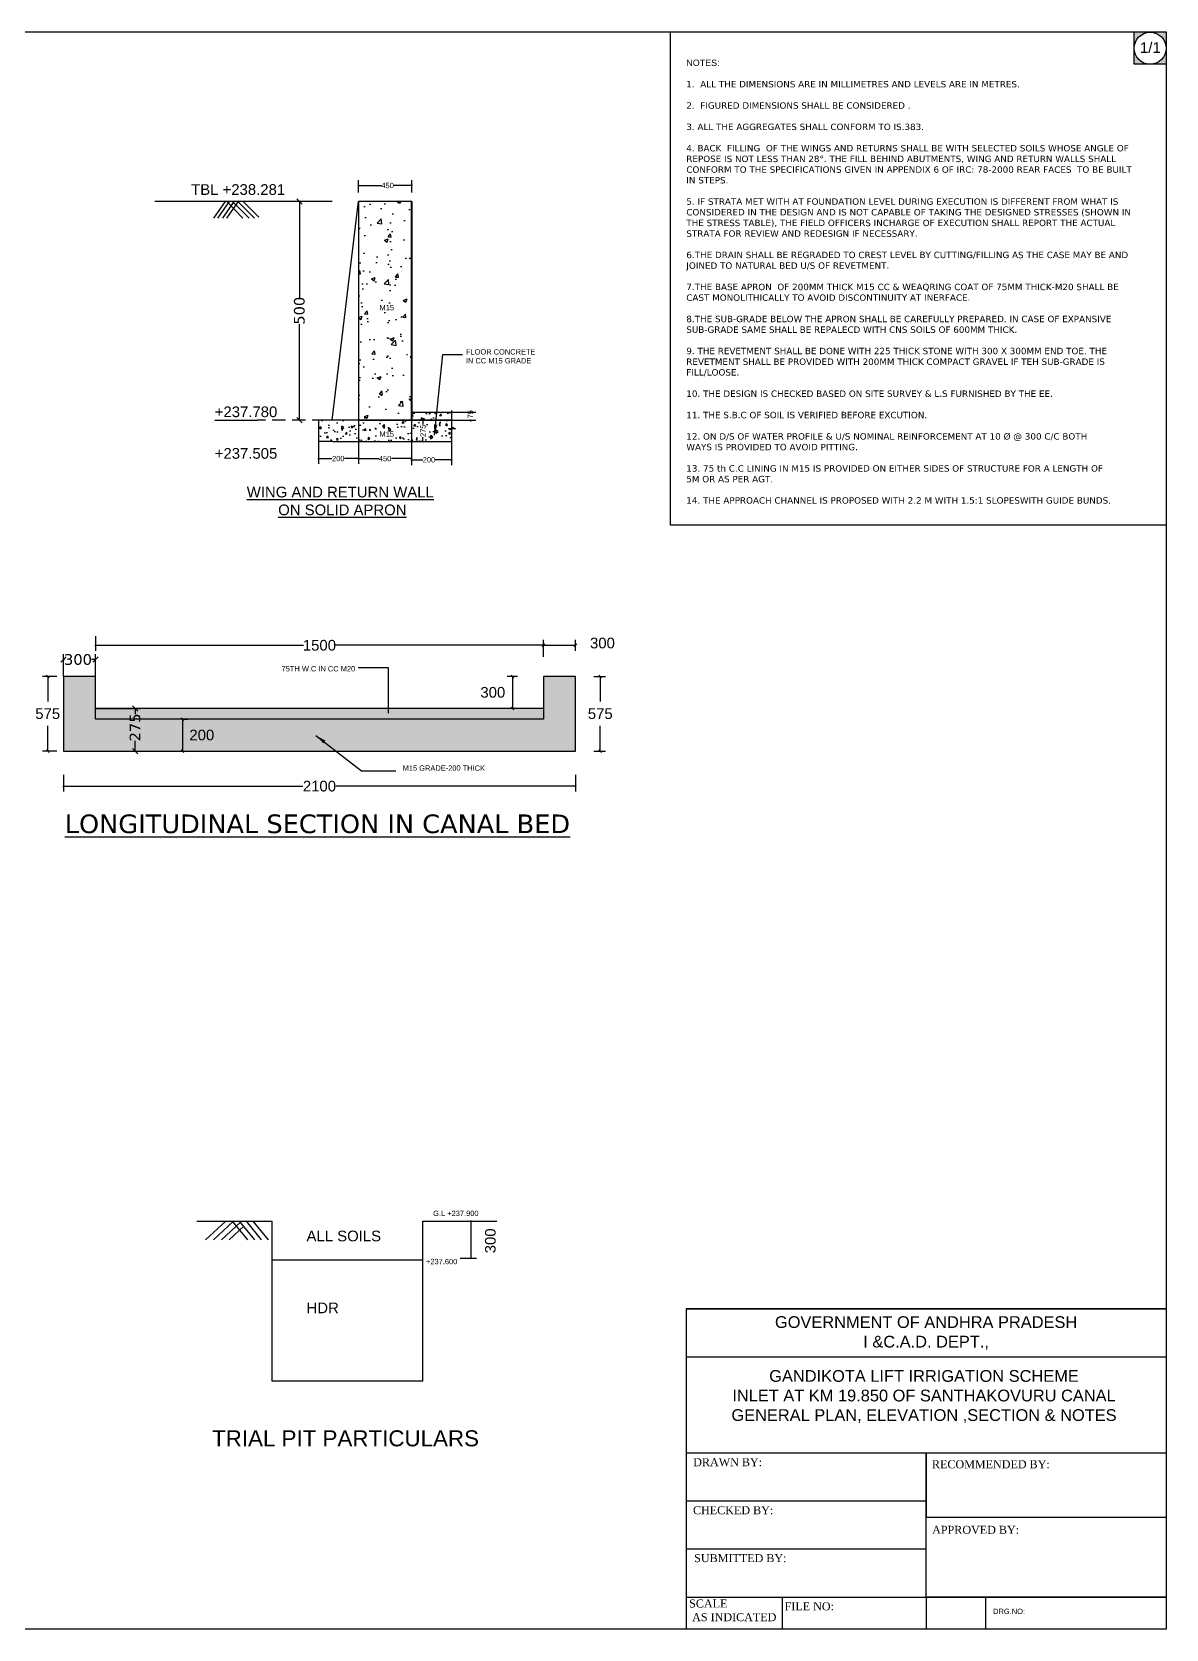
# Model space of a CAD drawing. Header units: inches. Extents: x -435605 to 42815, y -50795 to -19725.
# Drawn here: x -412482 to -391213, y -49658 to -19725 of the extents above; entities that cross this region are included whole.
import ezdxf

# ---------------------------------------------------------------- set-up
doc = ezdxf.new("R2010")
doc.units = ezdxf.units.IN
doc.header["$MEASUREMENT"] = 0
doc.linetypes.add('DASHED2', pattern=[0.375, 0.25, -0.125])
doc.layers.add('MAHEN', color=7, linetype='Continuous')
doc.layers.add('SHEET', color=3, linetype='Continuous')
doc.styles.add('san', font='sanss___.ttf')
doc.styles.get("Standard").update_dxf_attribs({"font": 'ARIALUNI.TTF'})
doc.styles.add('TIMES', font='times.ttf')
doc.styles.add('VER', font='verdana.ttf')
doc.dimstyles.new('RAJ-100', dxfattribs={"dimscale": 200, "dimtxt": 1, "dimasz": 1, "dimexe": 0.5, "dimexo": 0.625, "dimtad": 0, "dimtih": 1, "dimtoh": 1, "dimlfac": 0.5, "dimdsep": 46, "dimtxsty": 'VER', "dimblk": 'OBLIQUE', "dimcen": 1.5, "dimclrd": 7, "dimclre": 7, "dimclrt": 7, "dimadec": 0, "dimazin": 0, "dimtfac": 1, "dimtmove": 2, "dimatfit": 2, "dimfxl": 1, "dimarcsym": 0})
doc.dimstyles.new('SC 50', dxfattribs={"dimscale": 100, "dimtxt": 2, "dimasz": 2, "dimexe": 1, "dimexo": 0.0625, "dimgap": 0.0625, "dimtad": 0, "dimdec": 0, "dimlfac": 0.5, "dimzin": 0, "dimdsep": 46, "dimtxsty": 'VER', "dimblk": 'OBLIQUE', "dimcen": 1, "dimclrt": 256, "dimadec": 0, "dimazin": 0, "dimtfac": 1, "dimtdec": 0, "dimtofl": 0, "dimtmove": 2, "dimatfit": 2, "dimfxl": 0.18, "dimtolj": 1, "dimtzin": 0, "dimarcsym": 1})
doc.dimstyles.new('SC-100', dxfattribs={"dimscale": 100, "dimtxt": 2, "dimasz": 1, "dimexe": 1, "dimexo": 0.0625, "dimgap": 0.09, "dimtad": 0, "dimdec": 0, "dimzin": 0, "dimdsep": 46, "dimtxsty": 'VER', "dimblk": 'OBLIQUE', "dimcen": 0.09, "dimadec": 0, "dimazin": 0, "dimtfac": 1, "dimtdec": 0, "dimtofl": 0, "dimtmove": 2, "dimatfit": 2, "dimfxl": 1, "dimtolj": 1, "dimtzin": 0, "dimarcsym": 0})

# ---------------------------------------------------------------- blocks, each defined once
blk = doc.blocks.new('_Oblique')
at = {"color": 0, "lineweight": -2}
blk.add_line((-0.5, -0.5), (0.5, 0.5), dxfattribs=at)
blk = doc.blocks.new('*D32')
at = {"color": 0, "lineweight": -2, "ltscale": 10, "transparency": 16777216}
for p, q in [((-404450, -42015), (-404145, -42015)), ((-404245, -42708), (-404245, -42015)), ((-404450, -42708), (-404145, -42708))]:
    blk.add_line(p, q, dxfattribs=at)
at = {"layer": 'Defpoints', "color": 0, "ltscale": 10, "transparency": 16777216}
for p in [(-404457, -42015), (-404245, -42015), (-404457, -42708)]:
    blk.add_point(p, dxfattribs=at)
at = {"color": 0, "lineweight": -2, "ltscale": 10, "transparency": 16777216, "xscale": 25, "yscale": 25, "zscale": 25}
for p, rotation in [((-404245, -42015), 90), ((-404245, -42708), 270)]:
    blk.add_blockref('_Oblique', p, dxfattribs=dict(at, rotation=rotation))
at = {"color": 0, "ltscale": 10, "transparency": 16777216, "insert": (-403884, -42383), "char_height": 200, "attachment_point": 5, "rotation": 90}
blk.add_mtext('\\A1;300', dxfattribs=at)
blk = doc.blocks.new('*D33')
at = {"color": 0, "lineweight": -2, "ltscale": 10, "transparency": 16777216}
for p, q in [((-411890, -33646), (-411890, -33961)), ((-402290, -33646), (-402290, -33961)), ((-411890, -33861), (-407399, -33861)), ((-402290, -33861), (-406781, -33861))]:
    blk.add_line(p, q, dxfattribs=at)
at = {"layer": 'Defpoints', "color": 0, "ltscale": 10, "transparency": 16777216}
for p in [(-411890, -33640), (-402290, -33640), (-402290, -33861)]:
    blk.add_point(p, dxfattribs=at)
at = {"color": 0, "lineweight": -2, "ltscale": 10, "transparency": 16777216, "xscale": 25, "yscale": 25, "zscale": 25, "rotation": 180}
blk.add_blockref('_Oblique', (-411890, -33861), dxfattribs=at)
at = {"color": 0, "lineweight": -2, "ltscale": 10, "transparency": 16777216, "xscale": 25, "yscale": 25, "zscale": 25}
blk.add_blockref('_Oblique', (-402290, -33861), dxfattribs=at)
at = {"color": 1, "ltscale": 10, "transparency": 16777216, "insert": (-407090, -33861), "char_height": 200, "attachment_point": 5}
blk.add_mtext('\\A1;2100', dxfattribs=at)
blk = doc.blocks.new('*D34')
at = {"color": 7, "lineweight": -2, "ltscale": 20, "transparency": 16777216}
for p, q in [((-402890, -31321), (-402890, -31121)), ((-402290, -31321), (-402290, -31121)), ((-402890, -31221), (-402290, -31221))]:
    blk.add_line(p, q, dxfattribs=at)
at = {"layer": 'Defpoints', "color": 0, "ltscale": 20, "transparency": 16777216}
for p in [(-402290, -31221), (-402890, -31446), (-402290, -31446)]:
    blk.add_point(p, dxfattribs=at)
at = {"color": 7, "lineweight": -2, "ltscale": 20, "transparency": 16777216, "xscale": 50, "yscale": 50, "zscale": 50, "rotation": 180}
blk.add_blockref('_Oblique', (-402890, -31221), dxfattribs=at)
at = {"color": 7, "lineweight": -2, "ltscale": 20, "transparency": 16777216, "xscale": 50, "yscale": 50, "zscale": 50}
blk.add_blockref('_Oblique', (-402290, -31221), dxfattribs=at)
at = {"color": 7, "ltscale": 20, "transparency": 16777216, "insert": (-401783, -31179), "char_height": 200, "attachment_point": 5}
blk.add_mtext('300', dxfattribs=at)
blk = doc.blocks.new('*D35')
at = {"color": 7, "lineweight": -2, "ltscale": 20, "transparency": 16777216}
for p, q in [((-409661, -32603), (-409661, -33203)), ((-409625, -32603), (-409561, -32603)), ((-409625, -33203), (-409561, -33203))]:
    blk.add_line(p, q, dxfattribs=at)
at = {"layer": 'Defpoints', "color": 0, "ltscale": 20, "transparency": 16777216}
for p in [(-409750, -32603), (-409750, -33203), (-409661, -33203)]:
    blk.add_point(p, dxfattribs=at)
at = {"color": 7, "lineweight": -2, "ltscale": 20, "transparency": 16777216, "xscale": 50, "yscale": 50, "zscale": 50}
for p, rotation in [((-409661, -32603), 90), ((-409661, -33203), 270)]:
    blk.add_blockref('_Oblique', p, dxfattribs=dict(at, rotation=rotation))
at = {"color": 7, "ltscale": 20, "transparency": 16777216, "insert": (-409296, -32903), "char_height": 200, "attachment_point": 5}
blk.add_mtext('200', dxfattribs=at)
blk = doc.blocks.new('*D36')
at = {"color": 0, "lineweight": -2, "ltscale": 10, "transparency": 16777216}
for p, q in [((-411290, -31048), (-411290, -31321)), ((-402890, -31439), (-402890, -31121)), ((-411290, -31221), (-407388, -31221)), ((-402890, -31221), (-406792, -31221))]:
    blk.add_line(p, q, dxfattribs=at)
at = {"layer": 'Defpoints', "color": 0, "ltscale": 10, "transparency": 16777216}
for p in [(-411290, -31041), (-402890, -31221), (-402890, -31446)]:
    blk.add_point(p, dxfattribs=at)
at = {"color": 0, "lineweight": -2, "ltscale": 10, "transparency": 16777216, "xscale": 25, "yscale": 25, "zscale": 25, "rotation": 180}
blk.add_blockref('_Oblique', (-411290, -31221), dxfattribs=at)
at = {"color": 0, "lineweight": -2, "ltscale": 10, "transparency": 16777216, "xscale": 25, "yscale": 25, "zscale": 25}
blk.add_blockref('_Oblique', (-402890, -31221), dxfattribs=at)
at = {"color": 1, "ltscale": 10, "transparency": 16777216, "insert": (-407090, -31221), "char_height": 200, "attachment_point": 5}
blk.add_mtext('\\A1;1500', dxfattribs=at)
blk = doc.blocks.new('*D37')
at = {"color": 7, "lineweight": -2, "ltscale": 10, "transparency": 16777216}
for p, q in [((-412015, -31803), (-412286, -31803)), ((-412186, -31803), (-412186, -32276)), ((-412186, -33203), (-412186, -32730)), ((-412015, -33203), (-412286, -33203))]:
    blk.add_line(p, q, dxfattribs=at)
at = {"layer": 'Defpoints', "color": 0, "ltscale": 10, "transparency": 16777216}
for p in [(-412186, -31803), (-411890, -31803), (-411890, -33203)]:
    blk.add_point(p, dxfattribs=at)
at = {"color": 7, "lineweight": -2, "ltscale": 10, "transparency": 16777216, "xscale": 50, "yscale": 50, "zscale": 50}
for p, rotation in [((-412186, -31803), 90), ((-412186, -33203), 270)]:
    blk.add_blockref('_Oblique', p, dxfattribs=dict(at, rotation=rotation))
at = {"color": 7, "ltscale": 10, "transparency": 16777216, "insert": (-412186, -32503), "char_height": 200, "attachment_point": 5}
blk.add_mtext('575', dxfattribs=at)
blk = doc.blocks.new('*D38')
at = {"color": 7, "lineweight": -2, "ltscale": 10, "transparency": 16777216}
for p, q in [((-401942, -31803), (-401724, -31803)), ((-401824, -31803), (-401824, -32276)), ((-401824, -33203), (-401824, -32730)), ((-401942, -33203), (-401724, -33203))]:
    blk.add_line(p, q, dxfattribs=at)
at = {"layer": 'Defpoints', "color": 0, "ltscale": 10, "transparency": 16777216}
for p in [(-402067, -31803), (-402067, -33203), (-401824, -33203)]:
    blk.add_point(p, dxfattribs=at)
at = {"color": 7, "lineweight": -2, "ltscale": 10, "transparency": 16777216, "xscale": 50, "yscale": 50, "zscale": 50}
for p, rotation in [((-401824, -31803), 90), ((-401824, -33203), 270)]:
    blk.add_blockref('_Oblique', p, dxfattribs=dict(at, rotation=rotation))
at = {"color": 7, "ltscale": 10, "transparency": 16777216, "insert": (-401824, -32503), "char_height": 200, "attachment_point": 5}
blk.add_mtext('575', dxfattribs=at)
blk = doc.blocks.new('*D39')
at = {"color": 7, "lineweight": -2, "ltscale": 10, "transparency": 16777216}
for p, q in [((-403373, -31803), (-403572, -31803)), ((-403472, -31803), (-403472, -32403)), ((-403373, -32403), (-403572, -32403))]:
    blk.add_line(p, q, dxfattribs=at)
at = {"layer": 'Defpoints', "color": 0, "ltscale": 10, "transparency": 16777216}
for p in [(-403248, -31803), (-403472, -32403), (-403248, -32403)]:
    blk.add_point(p, dxfattribs=at)
at = {"color": 7, "lineweight": -2, "ltscale": 10, "transparency": 16777216, "xscale": 50, "yscale": 50, "zscale": 50}
for p, rotation in [((-403472, -31803), 90), ((-403472, -32403), 270)]:
    blk.add_blockref('_Oblique', p, dxfattribs=dict(at, rotation=rotation))
at = {"color": 7, "ltscale": 10, "transparency": 16777216, "insert": (-403839, -32103), "char_height": 200, "attachment_point": 5}
blk.add_mtext('300', dxfattribs=at)
blk = doc.blocks.new('*D52')
at = {"color": 0, "lineweight": -2, "ltscale": 10, "transparency": 16777216}
for p, q in [((-411890, -31797), (-411890, -31388)), ((-411290, -31797), (-411290, -31388)), ((-411890, -31488), (-411869, -31488)), ((-411290, -31488), (-411367, -31488))]:
    blk.add_line(p, q, dxfattribs=at)
at = {"layer": 'Defpoints', "color": 0, "ltscale": 10, "transparency": 16777216}
for p in [(-411890, -31488), (-411890, -31803), (-411290, -31803)]:
    blk.add_point(p, dxfattribs=at)
at = {"color": 0, "lineweight": -2, "ltscale": 10, "transparency": 16777216, "xscale": 100, "yscale": 100, "zscale": 100, "rotation": 180}
blk.add_blockref('_Oblique', (-411890, -31488), dxfattribs=at)
at = {"color": 0, "lineweight": -2, "ltscale": 10, "transparency": 16777216, "xscale": 100, "yscale": 100, "zscale": 100}
blk.add_blockref('_Oblique', (-411290, -31488), dxfattribs=at)
at = {"color": 0, "ltscale": 10, "transparency": 16777216, "insert": (-411618, -31488), "char_height": 200, "attachment_point": 5, "style": 'VER'}
blk.add_mtext('\\A1;300', dxfattribs=at)
blk = doc.blocks.new('*D56')
at = {"color": 0, "lineweight": -2, "ltscale": 10, "transparency": 16777216}
for p, q in [((-411284, -32403), (-410447, -32403)), ((-410547, -32403), (-410547, -32508)), ((-411884, -33203), (-410447, -33203)), ((-410547, -33203), (-410547, -33010))]:
    blk.add_line(p, q, dxfattribs=at)
at = {"layer": 'Defpoints', "color": 0, "ltscale": 10, "transparency": 16777216}
for p in [(-411290, -32403), (-410547, -32403), (-411890, -33203)]:
    blk.add_point(p, dxfattribs=at)
at = {"color": 0, "lineweight": -2, "ltscale": 10, "transparency": 16777216, "xscale": 100, "yscale": 100, "zscale": 100}
for p, rotation in [((-410547, -32403), 90), ((-410547, -33203), 270)]:
    blk.add_blockref('_Oblique', p, dxfattribs=dict(at, rotation=rotation))
at = {"color": 0, "ltscale": 10, "transparency": 16777216, "insert": (-410547, -32759), "char_height": 200, "attachment_point": 5, "rotation": 90, "style": 'VER'}
blk.add_mtext('\\A1;275', dxfattribs=at)
blk = doc.blocks.new('*D62')
at = {"color": 0, "lineweight": -2, "ltscale": 10, "transparency": 16777216}
for p, q in [((-406356, -22732), (-406356, -22503)), ((-406356, -22603), (-405929, -22603)), ((-405356, -22603), (-405692, -22603)), ((-405356, -22732), (-405356, -22503))]:
    blk.add_line(p, q, dxfattribs=at)
at = {"layer": 'Defpoints', "color": 0, "ltscale": 10, "transparency": 16777216}
for p in [(-406356, -22739), (-405356, -22603), (-405356, -22739)]:
    blk.add_point(p, dxfattribs=at)
at = {"color": 0, "lineweight": -2, "ltscale": 10, "transparency": 16777216, "xscale": 25, "yscale": 25, "zscale": 25, "rotation": 180}
blk.add_blockref('_Oblique', (-406356, -22603), dxfattribs=at)
at = {"color": 0, "lineweight": -2, "ltscale": 10, "transparency": 16777216, "xscale": 25, "yscale": 25, "zscale": 25}
blk.add_blockref('_Oblique', (-405356, -22603), dxfattribs=at)
at = {"ltscale": 10, "transparency": 16777216, "insert": (-405811, -22603), "char_height": 100, "attachment_point": 5}
blk.add_mtext('\\A1;450', dxfattribs=at)
blk = doc.blocks.new('*D65')
at = {"color": 0, "lineweight": -2, "ltscale": 10, "transparency": 16777216}
for p, q in [((-406356, -27006), (-406356, -27821)), ((-407107, -27406), (-407107, -27821)), ((-407107, -27721), (-406855, -27721)), ((-406356, -27721), (-406620, -27721))]:
    blk.add_line(p, q, dxfattribs=at)
at = {"layer": 'Defpoints', "color": 0, "ltscale": 10, "transparency": 16777216}
for p in [(-406356, -27000), (-407107, -27400), (-406356, -27721)]:
    blk.add_point(p, dxfattribs=at)
at = {"color": 0, "lineweight": -2, "ltscale": 10, "transparency": 16777216, "xscale": 25, "yscale": 25, "zscale": 25, "rotation": 180}
blk.add_blockref('_Oblique', (-407107, -27721), dxfattribs=at)
at = {"color": 0, "lineweight": -2, "ltscale": 10, "transparency": 16777216, "xscale": 25, "yscale": 25, "zscale": 25}
blk.add_blockref('_Oblique', (-406356, -27721), dxfattribs=at)
at = {"ltscale": 10, "transparency": 16777216, "insert": (-406737, -27721), "char_height": 100, "attachment_point": 5}
blk.add_mtext('\\A1;200', dxfattribs=at)
blk = doc.blocks.new('*D63')
at = {"color": 0, "lineweight": -2, "ltscale": 10, "transparency": 16777216}
for p, q in [((-406356, -27006), (-406356, -27821)), ((-405363, -27006), (-405363, -27821)), ((-406356, -27721), (-405978, -27721)), ((-405363, -27721), (-405741, -27721))]:
    blk.add_line(p, q, dxfattribs=at)
at = {"layer": 'Defpoints', "color": 0, "ltscale": 10, "transparency": 16777216}
for p in [(-406356, -27000), (-405363, -27000), (-405363, -27721)]:
    blk.add_point(p, dxfattribs=at)
at = {"color": 0, "lineweight": -2, "ltscale": 10, "transparency": 16777216, "xscale": 25, "yscale": 25, "zscale": 25, "rotation": 180}
blk.add_blockref('_Oblique', (-406356, -27721), dxfattribs=at)
at = {"color": 0, "lineweight": -2, "ltscale": 10, "transparency": 16777216, "xscale": 25, "yscale": 25, "zscale": 25}
blk.add_blockref('_Oblique', (-405363, -27721), dxfattribs=at)
at = {"ltscale": 10, "transparency": 16777216, "insert": (-405859, -27721), "char_height": 100, "attachment_point": 5}
blk.add_mtext('\\A1;450', dxfattribs=at)
blk = doc.blocks.new('*D66')
at = {"color": 0, "lineweight": -2, "ltscale": 10, "transparency": 16777216}
for p, q in [((-405350, -27000), (-405048, -27000)), ((-405148, -27000), (-405148, -27082)), ((-405154, -27400), (-405248, -27400)), ((-405148, -27400), (-405148, -27317))]:
    blk.add_line(p, q, dxfattribs=at)
at = {"layer": 'Defpoints', "color": 0, "ltscale": 10, "transparency": 16777216}
for p in [(-405356, -27000), (-405148, -27400), (-405148, -27400)]:
    blk.add_point(p, dxfattribs=at)
at = {"color": 0, "lineweight": -2, "ltscale": 10, "transparency": 16777216, "xscale": 25, "yscale": 25, "zscale": 25}
for p, rotation in [((-405148, -27000), 90), ((-405148, -27400), 270)]:
    blk.add_blockref('_Oblique', p, dxfattribs=dict(at, rotation=rotation))
at = {"ltscale": 10, "transparency": 16777216, "insert": (-405148, -27200), "char_height": 100, "attachment_point": 5, "rotation": 90}
blk.add_mtext('\\A1;275', dxfattribs=at)
blk = doc.blocks.new('*D67')
at = {"color": 0, "lineweight": -2, "ltscale": 10, "transparency": 16777216}
for p, q in [((-405350, -26850), (-404159, -26850)), ((-404259, -26850), (-404259, -26825)), ((-405344, -27000), (-404159, -27000)), ((-404259, -27000), (-404259, -27025))]:
    blk.add_line(p, q, dxfattribs=at)
at = {"layer": 'Defpoints', "color": 0, "ltscale": 10, "transparency": 16777216}
for p in [(-405356, -26850), (-404259, -26850), (-405350, -27000)]:
    blk.add_point(p, dxfattribs=at)
at = {"color": 0, "lineweight": -2, "ltscale": 10, "transparency": 16777216, "xscale": 25, "yscale": 25, "zscale": 25}
for p, rotation in [((-404259, -26850), 270), ((-404259, -27000), 90)]:
    blk.add_blockref('_Oblique', p, dxfattribs=dict(at, rotation=rotation))
at = {"ltscale": 10, "transparency": 16777216, "insert": (-404259, -26891), "char_height": 100, "attachment_point": 5, "rotation": 90}
blk.add_mtext('\\A1;75', dxfattribs=at)
blk = doc.blocks.new('*D64')
at = {"color": 0, "lineweight": -2, "ltscale": 10, "transparency": 16777216}
for p, q in [((-406859, -22900), (-407566, -22900)), ((-407466, -22900), (-407466, -24700)), ((-407466, -27000), (-407466, -25199)), ((-407472, -27000), (-407566, -27000))]:
    blk.add_line(p, q, dxfattribs=at)
at = {"layer": 'Defpoints', "color": 0, "ltscale": 10, "transparency": 16777216}
for p in [(-406853, -22900), (-407466, -27000), (-407466, -27000)]:
    blk.add_point(p, dxfattribs=at)
at = {"color": 0, "lineweight": -2, "ltscale": 10, "transparency": 16777216, "xscale": 100, "yscale": 100, "zscale": 100}
for p, rotation in [((-407466, -22900), 90), ((-407466, -27000), 270)]:
    blk.add_blockref('_Oblique', p, dxfattribs=dict(at, rotation=rotation))
at = {"color": 0, "ltscale": 10, "transparency": 16777216, "insert": (-407466, -24950), "char_height": 200, "attachment_point": 5, "rotation": 90, "style": 'VER'}
blk.add_mtext('\\A1;500', dxfattribs=at)
blk = doc.blocks.new('*D68')
at = {"color": 0, "lineweight": -2, "ltscale": 10, "transparency": 16777216}
for p, q in [((-404611, -27029), (-404611, -27844)), ((-405362, -27429), (-405362, -27844)), ((-405362, -27744), (-405153, -27744)), ((-404611, -27744), (-404918, -27744))]:
    blk.add_line(p, q, dxfattribs=at)
at = {"layer": 'Defpoints', "color": 0, "ltscale": 10, "transparency": 16777216}
for p in [(-404611, -27022), (-405362, -27422), (-404611, -27744)]:
    blk.add_point(p, dxfattribs=at)
at = {"color": 0, "lineweight": -2, "ltscale": 10, "transparency": 16777216, "xscale": 25, "yscale": 25, "zscale": 25, "rotation": 180}
blk.add_blockref('_Oblique', (-405362, -27744), dxfattribs=at)
at = {"color": 0, "lineweight": -2, "ltscale": 10, "transparency": 16777216, "xscale": 25, "yscale": 25, "zscale": 25}
blk.add_blockref('_Oblique', (-404611, -27744), dxfattribs=at)
at = {"ltscale": 10, "transparency": 16777216, "insert": (-405036, -27744), "char_height": 100, "attachment_point": 5}
blk.add_mtext('\\A1;200', dxfattribs=at)

msp = doc.modelspace()

# ---------------------------------------------------------------- hatches: boundary and pattern name
at = {"ltscale": 20}
h = msp.add_hatch(color=0, dxfattribs=at)
h.paths.add_polyline_path([(-391213.015, -20030.833, -0.414213562), (-391513.015, -20330.833), (-391213.015, -20330.833)])
h.paths.add_polyline_path([(-391813.015, -20030.833), (-391813.015, -20330.833), (-391513.015, -20330.833, -0.414213562)])
h.paths.add_polyline_path([(-391513.015, -19730.833), (-391813.015, -19730.833), (-391813.015, -20030.833, -0.414213562)])
h.paths.add_polyline_path([(-391213.015, -19730.833), (-391513.015, -19730.833, -0.414213562), (-391213.015, -20030.833)])
at = {"ltscale": 10}
h = msp.add_hatch(dxfattribs=at)
h.set_pattern_fill('AR-CONC', color=0, scale=100, style=0)
h.set_pattern_definition([(50, (-11328.3, 7046.2), (717.2602, -62.7521), [75, -825]), (355, (-11328.3, 7046.2), (-138.7513, 752.1921), [60, -660]), (100.4514, (-11268.54, 7040.97), (578.5094, 689.4395), [63.7402, -701.1421]), (46.1842, (-11328.3, 7246.2), (1067.241, -165.519), [112.5, -1237.5]), (96.6356, (-11239.4, 7232.4), (934.6627, 974.118), [95.6103, -1051.713]), (351.1842, (-11328.3, 7246.2), (934.662, 974.1186), [90, -990]), (21, (-11228.3, 7196.2), (596.90705, -402.6189), [75, -825]), (326, (-11228.3, 7196.2), (243.3153, 725.15), [60, -660]), (71.4514, (-11178.6, 7162.64), (840.2226, 322.5305), [63.7402, -701.1421]), (37.5, (-11328.3, 7046.2), (12.15986, 332.89385), [0, -652, 0, -670, 0, -662.5]), (7.5, (-11328.3, 7046.2), (263.06954, 394.4117), [0, -382, 0, -637, 0, -252.5]), (327.5, (-11551.3, 7046.2), (533.82244, -22.55487), [0, -250, 0, -780, 0, -1035]), (317.5, (-11651.3, 7046.2), (583.18617, 100.105), [0, -325, 0, -518, 0, -735])])
h.paths.add_polyline_path([(-405362.53, -22899.536), (-406356.28, -22899.536), (-406356.28, -26999.536), (-405362.53, -26999.536)])
h = msp.add_hatch(dxfattribs=at)
h.set_pattern_fill('AR-CONC', color=0, scale=50, angle=45, style=0)
h.set_pattern_definition([(95, (-11328.3, 7046.2), (275.776, 231.40354), [37.5, -412.5]), (40, (-11328.3, 7046.2), (-314.9961, 216.88407), [30, -330]), (145.4514, (-11305.33, 7065.48), (-39.21973, 448.28764), [31.8701, -350.57106]), (91.1842, (-11399, 7116.9), (435.8465, 318.8069), [56.25, -618.75]), (141.6356, (-11362.7, 7143.47), (-13.9495, 674.85584), [47.80514, -525.8565]), (36.1842, (-11399, 7116.9), (-13.95, 674.8558), [45, -495]), (66, (-11346, 7134.58), (353.38579, 68.69124), [37.5, -412.5]), (11, (-11346, 7134.6), (-170.3543, 342.40422), [30, -330]), (116.4514, (-11316.54, 7140.3), (183.0318, 411.0953), [31.8701, -350.57106]), (82.5, (-11328.31, 7046.2), (-113.396593, 121.99491), [0, -326, 0, -335, 0, -331.25]), (52.5, (-11328.3, 7046.2), (-46.43647, 232.454725), [0, -191, 0, -318.5, 0, -126.25]), (12.5, (-11407.15, 6967.35), (196.709084, 180.76038), [0, -125, 0, -390, 0, -517.5]), (2.5, (-11442.5, 6932), (170.79499, 241.5799), [0, -162.5, 0, -259, 0, -367.5])])
h.paths.add_polyline_path([(-404611.334, -27399.536), (-404611.334, -27184.263), (-404669.751, -27161.273), (-404537.874, -27161.273), (-404611.334, -27124.766), (-404611.286, -26999.536), (-407107.475, -26999.536), (-407107.475, -27399.536)])
h.paths.add_polyline_path([(-405356.28, -26849.536), (-405356.28, -26999.536), (-404611.286, -26999.536), (-404611.23, -26849.536)])
h.paths.add_polyline_path([(-405222.956, -27353.107), (-405222.956, -27045.964), (-405072.956, -27045.964), (-405072.956, -27353.107)], flags=24)
h = msp.add_hatch(dxfattribs=at)
h.set_pattern_fill('AR-CONC', color=0, scale=50, style=0)
h.set_pattern_definition([(50, (21222.87, 17863.64), (358.6301, -31.37607), [37.5, -412.5]), (355, (21222.87, 17863.64), (-69.37567, 376.09607), [30, -330]), (100.4514, (21252.75, 17861.03), (289.2547, 344.71977), [31.8701, -350.57106]), (46.1842, (21222.87, 17963.64), (533.62052, -82.7595), [56.25, -618.75]), (96.6356, (21267.33, 17956.75), (467.33135, 487.05894), [47.80514, -525.8565]), (351.1842, (21222.87, 17963.64), (467.331, 487.0593), [45, -495]), (21, (21272.87, 17938.64), (298.45353, -201.30945), [37.5, -412.5]), (326, (21272.87, 17938.64), (121.65767, 362.57502), [30, -330]), (71.4514, (21297.74, 17921.87), (420.11131, 161.26525), [31.8701, -350.57106]), (37.5, (21222.87, 17863.64), (6.079928, 166.446927), [0, -326, 0, -335, 0, -331.25]), (7.5, (21222.87, 17863.64), (131.53477, 197.205856), [0, -191, 0, -318.5, 0, -126.25]), (327.5, (21111.37, 17863.64), (266.91122, -11.277436), [0, -125, 0, -390, 0, -517.5]), (317.5, (21061.37, 17863.64), (291.59308, 50.05249), [0, -162.5, 0, -259, 0, -367.5])])
h.paths.add_polyline_path([(-402290.102, -33202.799), (-402290.102, -31802.799), (-402890.102, -31802.799), (-402890.102, -32602.799), (-411290.102, -32602.799), (-411290.102, -31802.799), (-411890.102, -31802.799), (-411890.102, -32602.799), (-411890.102, -33202.799)])
h.paths.add_polyline_path([(-402890.102, -32602.799), (-402890.102, -32402.799), (-411290.102, -32402.799), (-411290.102, -32602.799)], flags=17)
h.paths.add_polyline_path([(-409588.426, -32748.635), (-409004.342, -32748.635), (-409004.342, -33056.963), (-409588.426, -33056.963)], flags=24)

# ---------------------------------------------------------------- linework, layer by layer
at = {"color": 0}
for p, q in [((-391813.015, -20330.833), (-391813.015, -19730.833)), ((-391213.015, -20330.833), (-391813.015, -20330.833)), ((-409391.159, -42015.255), (-407984.841, -42015.255)), ((-408847.199, -42015.255), (-409223.91, -42363.243)), ((-408699.826, -42015.255), (-409076.537, -42363.243)), ((-408575.455, -42036.504), (-408929.164, -42363.243)), ((-408507.6, -42109.959), (-408781.79, -42363.243)), ((-408724.303, -42015.255), (-408438.713, -42363.243)), ((-408594.938, -42015.255), (-408309.348, -42363.243)), ((-408465.573, -42015.255), (-408179.983, -42363.243)), ((-408336.208, -42015.255), (-408050.618, -42363.243)), ((-391213.224, -43658.271), (-400213.224, -43658.271)), ((-400213.224, -43658.271), (-391213.224, -43658.271)), ((-400213.224, -43658.271), (-400213.224, -49658.271)), ((-400213.224, -43658.271), (-400213.224, -44558.271)), ((-400213.224, -44558.271), (-391213.224, -44558.271)), ((-400213.224, -46358.271), (-391213.224, -46358.271)), ((-395713.224, -49058.271), (-395713.224, -46358.271)), ((-395713.224, -46358.271), (-395713.224, -47558.271)), ((-395713.224, -46358.271), (-395713.224, -47258.271)), ((-395713.224, -47258.271), (-400213.224, -47258.271)), ((-395713.224, -47558.271), (-391213.224, -47558.271)), ((-395713.224, -48158.271), (-400213.224, -48158.271)), ((-400213.224, -49058.271), (-391213.224, -49058.271)), ((-400213.224, -49058.271), (-398413.224, -49058.271)), ((-398413.224, -49058.271), (-398413.224, -49658.271)), ((-391213.224, -49058.271), (-395713.224, -49058.271)), ((-395713.224, -49058.271), (-395713.224, -49658.271)), ((-395713.224, -49058.271), (-393913.224, -49058.271)), ((-394601.781, -49058.271), (-394601.781, -49658.271))]:
    msp.add_line(p, q, dxfattribs=at)
at = {"color": 0, "ltscale": 10}
for p, q in [((-406853.155, -22899.536), (-410176.716, -22899.536)), ((-408857.559, -22899.536), (-409073.623, -23214.144)), ((-408783.592, -22899.536), (-408999.656, -23214.144)), ((-408694.226, -22899.536), (-408910.29, -23214.144)), ((-408614.936, -22899.536), (-408830.999, -23214.144)), ((-408828.588, -22899.536), (-408528.663, -23214.144)), ((-408722.602, -22899.536), (-408409.651, -23214.144)), ((-408617.973, -22899.536), (-408305.023, -23214.144)), ((-408521.857, -22899.536), (-408224.241, -23198.729)), ((-405356.28, -22899.536), (-406356.28, -22899.536)), ((-405356.28, -22899.536), (-405356.28, -26999.536)), ((-404611.219, -26821.158), (-404611.334, -27124.766)), ((-409053.155, -26999.536), (-408253.155, -26999.536)), ((-404611.286, -26999.536), (-407107.475, -26999.536)), ((-407107.475, -26999.536), (-407107.475, -27399.536)), ((-405356.28, -26999.536), (-404611.286, -26999.536)), ((-404537.874, -27161.273), (-404669.751, -27161.273)), ((-404669.751, -27161.273), (-404611.334, -27184.263)), ((-404611.334, -27124.766), (-404537.874, -27161.273)), ((-404611.334, -27184.263), (-404611.334, -27577.423)), ((-406840.997, -27399.536), (-404611.334, -27399.536)), ((-407984.841, -42015.255), (-407984.841, -44015.255)), ((-405148.009, -45015.255), (-405148.009, -42015.255)), ((-405148.009, -42015.255), (-403765.469, -42015.255)), ((-405148.009, -42742.371), (-407984.841, -42742.371)), ((-391213.224, -43658.271), (-391213.224, -49658.271)), ((-407984.841, -44015.255), (-407984.841, -45015.255)), ((-405148.009, -45015.255), (-407984.841, -45015.255))]:
    msp.add_line(p, q, dxfattribs=at)
at = {"color": 0, "lineweight": 25, "ltscale": 10}
msp.add_line((-405356.28, -26849.536), (-404611.23, -26849.536), dxfattribs=at)
at = {"color": 0, "linetype": 'DASHED2', "ltscale": 1000}
msp.add_line((-405853.155, -26999.536), (-408253.155, -26999.536), dxfattribs=at)
at = {"color": 0, "ltscale": 20}
for p, q in [((-411890.102, -31802.799), (-411890.102, -32602.799)), ((-411290.102, -31802.799), (-411890.102, -31802.799)), ((-411290.102, -32602.799), (-411290.102, -31802.799)), ((-402290.102, -31802.799), (-402890.102, -31802.799)), ((-402890.102, -31802.799), (-402890.102, -32602.799)), ((-402290.102, -33202.799), (-402290.102, -31802.799)), ((-411890.102, -32602.799), (-411890.102, -33202.799)), ((-402890.102, -32402.799), (-411290.102, -32402.799)), ((-402890.102, -32602.799), (-411290.102, -32602.799)), ((-411890.102, -33202.799), (-402290.102, -33202.799))]:
    msp.add_line(p, q, dxfattribs=at)
at = {"color": 0, "ltscale": 10}
for points in [[(-391213.224, -49658.271), (-435605.248, -49658.271), (-435605.248, -19724.662), (-391213.224, -19724.662)], [(-405362.53, -22899.536), (-406356.28, -22899.536), (-406356.28, -26999.536), (-405362.53, -26999.536)]]:
    msp.add_lwpolyline(points, close=True, dxfattribs=at)
at = {"color": 0}
msp.add_circle((-391513.015, -20030.833), 300, dxfattribs=at)
at = {"layer": 'MAHEN', "color": 0, "ltscale": 10}
msp.add_line((-406840.997, -27399.536), (-407107.475, -27399.536), dxfattribs=at)
msp.add_lwpolyline([(-400503.953, -19724.662), (-391213.224, -19724.662), (-391213.224, -28969.72), (-400503.953, -28969.72)], close=True, dxfattribs=at)
msp.add_lwpolyline([(-406853.155, -26999.536), (-406356.28, -22899.536)], dxfattribs=at)

# ---------------------------------------------------------------- texts
at = {"color": 0}
for s, height, style, p in [('1/1', 200, 'san', (-391701.422, -20116.819)), ('DRAWN BY:', 150, 'TIMES', (-400080.229, -46605.868)), ('RECOMMENDED BY:', 150, 'TIMES', (-395603.59, -46644.907)), ('CHECKED BY:', 150, 'TIMES', (-400084.446, -47505.868)), ('APPROVED BY:', 150, 'TIMES', (-395600.261, -47873.547)), ('SUBMITTED BY:', 150, 'TIMES', (-400062.601, -48403.763)), ('SCALE ', 150, 'TIMES', (-400157.027, -49254.134)), (' AS INDICATED', 150, 'TIMES', (-400157.027, -49510.466)), ('FILE NO: ', 150, 'TIMES', (-398366.614, -49306.73))]:
    msp.add_text(s, height=height, dxfattribs=dict(at, style=style)).set_placement(p)
at = {"color": 0, "ltscale": 10, "style": 'san'}
for s, p in [('TBL +238.281', (-409496.177, -22778.151)), ('+237.780', (-409053.155, -26944.29)), ('+237.505', (-409053.155, -27723.959))]:
    msp.add_text(s, height=200, dxfattribs=at).set_placement(p)
at = {"color": 0, "ltscale": 20, "style": 'VER'}
msp.add_text('%%ULONGITUDINAL SECTION IN CANAL BED', height=350, dxfattribs=at).set_placement((-411866.236, -34741.104))
at = {"color": 0, "ltscale": 10}
for s, p in [('G.L +237.900', (-404957.108, -41916.739)), ('+237.600', (-405091.395, -42820.036))]:
    msp.add_text(s, height=100, dxfattribs=at).set_placement(p)
for s, insert, char_height, width, attachment_point in [('\\A1;M15', (-405963.294, -24841.252), 100, 296.76171, 1), ('\\A1;FLOOR CONCRETE\\PIN CC M15 GRADE', (-404342.544, -25670.483), 100, 2749.16262, 1), ('\\A1;M15', (-405963.294, -27211.307), 100, 296.76171, 1), ('{\\LWING AND RETURN WALL \\P ON SOLID APRON}', (-406699.173, -28516.524), 200, 6024.15694, 5), ('ALL SOILS', (-407331.831, -42191.065), 200, 1503.15506, 1), ('HDR', (-407331.831, -43539.488), 200, 1641.58138, 1), ('TRIAL PIT PARTICULARS ', (-409104.003, -45933.272), 300, 7977.39468, 1)]:
    msp.add_mtext(s, dxfattribs=dict(at, insert=insert, char_height=char_height, width=width, attachment_point=attachment_point))
at = {"color": 0, "ltscale": 20, "char_height": 100, "attachment_point": 1}
for s, insert in [('\\A1;75TH W.C IN CC M20', (-407800.053, -31610.013)), ('M15 GRADE-200 THICK', (-405529.592, -33471.692))]:
    msp.add_mtext(s, dxfattribs=dict(at, insert=insert))
at = {"color": 0}
for s, insert, char_height, width, attachment_point in [('{\\fArial|b0|i0|c0|p34;GOVERNMENT OF ANDHRA PRADESH\\PI &C.A.D. DEPT., }', (-395713.224, -43794.907), 220, 9000, 2), ('\\P{\\fArial|b0|i0|c0|p34;GANDIKOTA LIFT IRRIGATION SCHEME\\PINLET AT\\C1; KM 19.850 OF SANTHAKOVURU CANAL\\P\\C0;GENERAL PLAN, ELEVATION ,SECTION & NOTES}', (-395752.304, -44437.637), 220, 9000, 2), ('{\\fArial|b0|i0|c0|p34;DRG.NO:}', (-394455.991, -49276.685), 100, 3118.12063, 1)]:
    msp.add_mtext(s, dxfattribs=dict(at, insert=insert, char_height=char_height, width=width, attachment_point=attachment_point))
at = {"layer": 'SHEET', "color": 0, "insert": (-400210.149, -20243.305), "char_height": 120, "width": 8403.99601, "attachment_point": 1}
msp.add_mtext('{\\fSansSerif|b0|i0|c2|p2;NOTES:\\P\\P\\fVerdana|b0|i0|c0|p34;1.  ALL THE DIMENSIONS ARE IN MILLIMETRES AND LEVELS ARE IN METRES.\\P\\P2.  FIGURED DIMENSIONS SHALL BE CONSIDERED .\\P\\P3. ALL THE AGGREGATES SHALL CONFORM TO IS.383.\\P\\P4. BACK  FILLING  OF THE WINGS AND RETURNS SHALL BE WITH SELECTED SOILS WHOSE ANGLE OF REPOSE IS NOT LESS THAN 28°. THE FILL BEHIND ABUTMENTS, WING AND RETURN WALLS SHALL CONFORM TO THE SPECIFICATIONS GIVEN IN APPENDIX 6 OF IRC: 78-2000 REAR FACES  TO BE BUILT IN STEPS.\\P\\P5. IF STRATA MET WITH AT FOUNDATION LEVEL DURING EXECUTION IS DIFFERENT FROM WHAT IS CONSIDERED IN THE DESIGN AND IS NOT CAPABLE OF TAKING THE DESIGNED STRESSES (SHOWN IN THE STRESS TABLE), THE FIELD OFFICERS INCHARGE OF EXECUTION SHALL REPORT THE ACTUAL STRATA FOR REVIEW AND REDESIGN IF NECESSARY.\\P\\P6.THE DRAIN SHALL BE REGRADED TO CREST LEVEL BY CUTTING/FILLING AS THE CASE MAY BE AND JOINED TO NATURAL BED U/S OF REVETMENT.\\P\\P7.THE BASE APRON  OF 200MM THICK M15 CC & WEAQRING COAT OF 75MM THICK-M20 SHALL BE CAST MONOLITHICALLY TO AVOID DISCONTINUITY AT INERFACE.\\P\\P8.THE SUB-GRADE BELOW THE APRON SHALL BE CAREFULLY PREPARED. IN CASE OF EXPANSIVE SUB-GRADE SAME SHALL BE REPALECD WITH CNS SOILS OF 600MM THICK.\\P\\P9. THE REVETMENT SHALL BE DONE WITH 225 THICK STONE WITH 300 X 300MM END TOE. THE REVETMENT SHALL BE PROVIDED WITH 200MM THICK COMPACT GRAVEL IF TEH SUB-GRADE IS FILL/LOOSE.\\P\\P10. THE DESIGN IS CHECKED BASED ON SITE SURVEY & L.S FURNISHED BY THE EE.\\P\\P11. THE S.B.C OF SOIL IS VERIFIED BEFORE EXCUTION.\\P\\P12. ON D/S OF WATER PROFILE & U/S NOMINAL REINFORCEMENT AT 10 %%C @ 300 C/C BOTH\\PWAYS IS PROVIDED TO AVOID PITTING.\\P\\P13. 75 th C.C LINING IN M15 IS PROVIDED ON EITHER SIDES OF STRUCTURE FOR A LENGTH OF\\P5M OR AS PER AGT.\\P\\P14. THE APPROACH CHANNEL IS PROPOSED WITH 2.2 M WITH 1.5:1 SLOPESWITH GUIDE BUNDS.}', dxfattribs=at)

# ---------------------------------------------------------------- dimensions: what is measured, and where the dimension line sits
at = {"color": 0, "ltscale": 10}
for base, p1, p2, text, dimstyle, override, picture, middle in [((-405356.28, -22603.289), (-406356.28, -22738.554), (-405356.28, -22738.554), '450', 'SC 50', {"dimtxt": 1, "dimasz": 0.25, "dimtxsty": 'Standard'}, '*D62', (-405810.662, -22603.289)), ((-406356.28, -27720.834), (-407107.475, -27399.536), (-406356.28, -26999.536), '200', 'SC 50', {"dimtxt": 1, "dimasz": 0.25, "dimtxsty": 'Standard'}, '*D65', (-406737.034, -27720.834)), ((-404611.163, -27743.626), (-405362.359, -27422.328), (-404611.163, -27022.328), '200', 'SC 50', {"dimtxt": 1, "dimasz": 0.25, "dimtxsty": 'Standard'}, '*D68', (-405035.876, -27743.626)), ((-411890.102, -31487.527), (-411290.102, -31802.799), (-411890.102, -31802.799), '300', 'SC-100', {"dimfxl": 1.25}, '*D52', (-411617.929, -31487.527))]:
    dim = msp.add_linear_dim(base=base, p1=p1, p2=p2, text=text, dimstyle=dimstyle, override=override, dxfattribs=at)
    dim.commit()
    dim.dimension.update_dxf_attribs({"geometry": picture, "text_midpoint": middle, "dimtype": 160})
for base, p1, p2, text, dimstyle, override, picture, middle in [((-407466.019, -26999.536), (-406853.155, -22899.536), (-407466.019, -26999.536), '500', 'SC-100', {"dimfxl": 1.25}, '*D64', (-407466.019, -24949.536)), ((-405147.956, -27399.536), (-405356.28, -26999.536), (-405147.956, -27399.536), '275', 'SC 50', {"dimtxt": 1, "dimasz": 0.25, "dimtxsty": 'Standard'}, '*D66', (-405147.956, -27199.536)), ((-410547.216, -32402.799), (-411890.102, -33202.799), (-411290.102, -32402.799), '275', 'SC-100', {"dimfxl": 1.25}, '*D56', (-410547.216, -32758.738)), ((-404245.362, -42015.255), (-404456.739, -42707.867), (-404456.739, -42015.255), '300', 'SC-100', {"dimtxt": 2, "dimasz": 0.25, "dimtxsty": 'Standard'}, '*D32', (-403884.443, -42383.452))]:
    dim = msp.add_linear_dim(base=base, p1=p1, p2=p2, angle=90, text=text, dimstyle=dimstyle, override=override, dxfattribs=at)
    dim.commit()
    dim.dimension.update_dxf_attribs({"geometry": picture, "text_midpoint": middle, "dimtype": 160})
dim = msp.add_linear_dim(base=(-404258.978, -26849.536), p1=(-405350.03, -26999.536), p2=(-405356.28, -26849.536), angle=90, dimstyle='SC 50', override={"dimtxt": 1, "dimasz": 0.25, "dimtxsty": 'Standard'}, dxfattribs=at)
dim.commit()
dim.dimension.update_dxf_attribs({"geometry": '*D67', "text_midpoint": (-404258.978, -26891.004), "dimtype": 160})
for base, p1, p2, text, dimstyle, override, picture, middle in [((-405362.53, -27720.834), (-406356.28, -26999.536), (-405362.53, -26999.536), '450', 'SC 50', {"dimtxt": 1, "dimasz": 0.25, "dimtxsty": 'Standard'}, '*D63', (-405859.405, -27720.834)), ((-402890.102, -31220.702), (-411290.102, -31041.311), (-402890.102, -31445.682), '1500', 'SC-100', {"dimtxt": 2, "dimasz": 0.25, "dimtxsty": 'Standard', "dimclrt": 1}, '*D36', (-407090.102, -31220.702)), ((-402290.102, -33860.66), (-411890.102, -33639.806), (-402290.102, -33639.806), '2100', 'SC-100', {"dimtxt": 2, "dimasz": 0.25, "dimtxsty": 'Standard', "dimclrt": 1}, '*D33', (-407090.102, -33860.66))]:
    dim = msp.add_linear_dim(base=base, p1=p1, p2=p2, text=text, dimstyle=dimstyle, override=override, dxfattribs=at)
    dim.commit()
    dim.dimension.update_dxf_attribs({"geometry": picture, "text_midpoint": middle})
at = {"color": 0, "ltscale": 20}
dim = msp.add_linear_dim(base=(-402290.102, -31220.722), p1=(-402890.102, -31445.682), p2=(-402290.102, -31445.682), dimstyle='RAJ-100', override={"dimtxt": 1, "dimasz": 0.25, "dimtxsty": 'Standard'}, dxfattribs=at)
dim.commit()
dim.dimension.update_dxf_attribs({"geometry": '*D34', "text_midpoint": (-401782.725, -31178.903), "dimtype": 160})
at = {"color": 0, "ltscale": 10}
for base, p1, p2, text, picture, middle in [((-412185.992, -31802.799), (-411890.102, -33202.799), (-411890.102, -31802.799), '575', '*D37', (-412185.992, -32502.799)), ((-403472.387, -32402.799), (-403248.15, -31802.799), (-403248.15, -32402.799), '300', '*D39', (-403839.253, -32102.799)), ((-401824.477, -33202.799), (-402067.206, -31802.799), (-402067.206, -33202.799), '575', '*D38', (-401824.477, -32502.799))]:
    dim = msp.add_linear_dim(base=base, p1=p1, p2=p2, angle=90, text=text, dimstyle='RAJ-100', override={"dimtxt": 1, "dimasz": 0.25, "dimtxsty": 'Standard'}, dxfattribs=at)
    dim.commit()
    dim.dimension.update_dxf_attribs({"geometry": picture, "text_midpoint": middle})
at = {"color": 0, "ltscale": 20}
dim = msp.add_linear_dim(base=(-409661.066, -33202.799), p1=(-409749.644, -32602.799), p2=(-409749.644, -33202.799), angle=90, text='200', dimstyle='RAJ-100', override={"dimtxt": 1, "dimasz": 0.25, "dimtxsty": 'Standard'}, dxfattribs=at)
dim.commit()
dim.dimension.update_dxf_attribs({"geometry": '*D35', "text_midpoint": (-409296.384, -32902.799), "dimtype": 160})

# ---------------------------------------------------------------- leaders
at = {"color": 0, "ltscale": 10, "annotation_type": 0, "has_hookline": 1, "hookline_direction": 0, "text_width": 1285.334}
msp.add_leader([(-404932.231, -27280.49), (-404774.075, -25770.483), (-404405.044, -25770.483)], dimstyle='SC 50', override={"dimgap": 0.625, "dimtad": 0}, dxfattribs=at)
at = {"color": 0, "ltscale": 20}
msp.add_leader([(-405797.508, -32494.399), (-405797.508, -31643.28), (-406364.117, -31643.28)], dimstyle='SC-100', override={"dimgap": 0.09, "dimtad": 0}, dxfattribs=at)
at = {"color": 0, "ltscale": 20, "annotation_type": 0, "has_hookline": 1, "hookline_direction": 0, "text_width": 1533.97}
msp.add_leader([(-407155.965, -32910.575), (-406298.092, -33571.692), (-405654.592, -33571.692)], dimstyle='RAJ-100', override={"dimgap": 0.625, "dimtad": 0}, dxfattribs=at)

doc.saveas('drawing.dxf')
